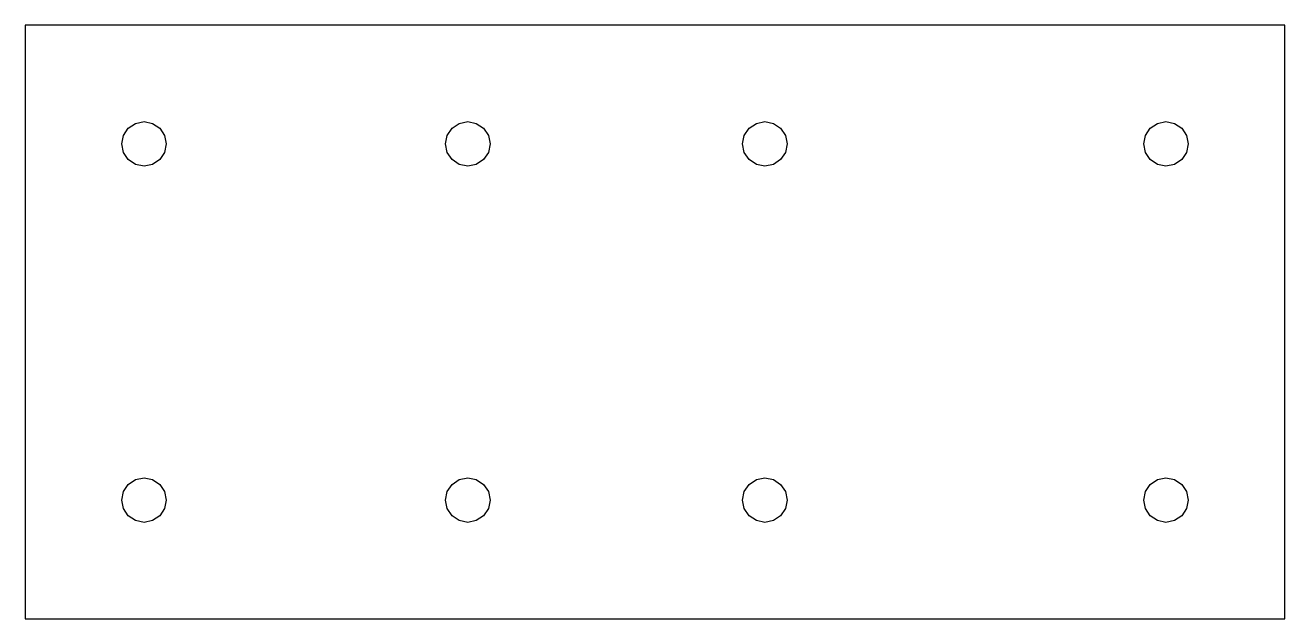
# Model space of a CAD drawing. Header units: millimetres. Extents: x 0 to 269, y 0 to 127.
import ezdxf

# ---------------------------------------------------------------- set-up
doc = ezdxf.new("R2010")
doc.units = ezdxf.units.MM

msp = doc.modelspace()

# ---------------------------------------------------------------- linework, layer by layer
for p, q in [((269.225, 127), (0, 127)), ((0, 127), (0, 0)), ((269.225, 0), (269.225, 127)), ((22.0324, 104.968), (23.5775, 106)), ((23.5775, 106), (25.4, 106.362)), ((25.4, 106.362), (27.2225, 106)), ((27.2225, 106), (28.7676, 104.968)), ((91.2324, 104.968), (92.7775, 106)), ((92.7775, 106), (94.6, 106.362)), ((94.6, 106.362), (96.4225, 106)), ((96.4225, 106), (97.9676, 104.968)), ((154.732, 104.968), (156.277, 106)), ((156.277, 106), (158.1, 106.362)), ((158.1, 106.362), (159.923, 106)), ((159.923, 106), (161.468, 104.968)), ((240.457, 104.968), (242.002, 106)), ((242.002, 106), (243.825, 106.362)), ((243.825, 106.362), (245.648, 106)), ((245.648, 106), (247.193, 104.968)), ((20.6375, 101.6), (21, 103.423)), ((21, 103.423), (22.0324, 104.968)), ((28.7676, 104.968), (29.8, 103.423)), ((29.8, 103.423), (30.1625, 101.6)), ((89.8375, 101.6), (90.2, 103.423)), ((90.2, 103.423), (91.2324, 104.968)), ((97.9676, 104.968), (99, 103.423)), ((99, 103.423), (99.3625, 101.6)), ((153.338, 101.6), (153.7, 103.423)), ((153.7, 103.423), (154.732, 104.968)), ((161.468, 104.968), (162.5, 103.423)), ((162.5, 103.423), (162.863, 101.6)), ((239.062, 101.6), (239.425, 103.423)), ((239.425, 103.423), (240.457, 104.968)), ((247.193, 104.968), (248.225, 103.423)), ((248.225, 103.423), (248.588, 101.6)), ((21, 99.7775), (20.6375, 101.6)), ((22.0324, 98.2324), (21, 99.7775)), ((29.8, 99.7775), (28.7676, 98.2324)), ((30.1625, 101.6), (29.8, 99.7775)), ((90.2, 99.7775), (89.8375, 101.6)), ((91.2324, 98.2324), (90.2, 99.7775)), ((99, 99.7775), (97.9676, 98.2324)), ((99.3625, 101.6), (99, 99.7775)), ((153.7, 99.7775), (153.338, 101.6)), ((154.732, 98.2324), (153.7, 99.7775)), ((162.5, 99.7775), (161.468, 98.2324)), ((162.863, 101.6), (162.5, 99.7775)), ((239.425, 99.7775), (239.062, 101.6)), ((240.457, 98.2324), (239.425, 99.7775)), ((248.225, 99.7775), (247.193, 98.2324)), ((248.588, 101.6), (248.225, 99.7775)), ((23.5775, 97.2), (22.0324, 98.2324)), ((25.4, 96.8375), (23.5775, 97.2)), ((27.2225, 97.2), (25.4, 96.8375)), ((28.7676, 98.2324), (27.2225, 97.2)), ((92.7775, 97.2), (91.2324, 98.2324)), ((94.6, 96.8375), (92.7775, 97.2)), ((96.4225, 97.2), (94.6, 96.8375)), ((97.9676, 98.2324), (96.4225, 97.2)), ((156.277, 97.2), (154.732, 98.2324)), ((158.1, 96.8375), (156.277, 97.2)), ((159.923, 97.2), (158.1, 96.8375)), ((161.468, 98.2324), (159.923, 97.2)), ((242.002, 97.2), (240.457, 98.2324)), ((243.825, 96.8375), (242.002, 97.2)), ((245.648, 97.2), (243.825, 96.8375)), ((247.193, 98.2324), (245.648, 97.2)), ((22.0324, 28.7676), (23.5775, 29.8)), ((23.5775, 29.8), (25.4, 30.1625)), ((25.4, 30.1625), (27.2225, 29.8)), ((27.2225, 29.8), (28.7676, 28.7676)), ((91.2324, 28.7676), (92.7775, 29.8)), ((92.7775, 29.8), (94.6, 30.1625)), ((94.6, 30.1625), (96.4225, 29.8)), ((96.4225, 29.8), (97.9676, 28.7676)), ((154.732, 28.7676), (156.277, 29.8)), ((156.277, 29.8), (158.1, 30.1625)), ((158.1, 30.1625), (159.923, 29.8)), ((159.923, 29.8), (161.468, 28.7676)), ((240.457, 28.7676), (242.002, 29.8)), ((242.002, 29.8), (243.825, 30.1625)), ((243.825, 30.1625), (245.648, 29.8)), ((245.648, 29.8), (247.193, 28.7676)), ((20.6375, 25.4), (21, 27.2225)), ((21, 27.2225), (22.0324, 28.7676)), ((28.7676, 28.7676), (29.8, 27.2225)), ((29.8, 27.2225), (30.1625, 25.4)), ((89.8375, 25.4), (90.2, 27.2225)), ((90.2, 27.2225), (91.2324, 28.7676)), ((97.9676, 28.7676), (99, 27.2225)), ((99, 27.2225), (99.3625, 25.4)), ((153.338, 25.4), (153.7, 27.2225)), ((153.7, 27.2225), (154.732, 28.7676)), ((161.468, 28.7676), (162.5, 27.2225)), ((162.5, 27.2225), (162.863, 25.4)), ((239.062, 25.4), (239.425, 27.2225)), ((239.425, 27.2225), (240.457, 28.7676)), ((247.193, 28.7676), (248.225, 27.2225)), ((248.225, 27.2225), (248.588, 25.4)), ((21, 23.5775), (20.6375, 25.4)), ((30.1625, 25.4), (29.8, 23.5775)), ((90.2, 23.5775), (89.8375, 25.4)), ((99.3625, 25.4), (99, 23.5775)), ((153.7, 23.5775), (153.338, 25.4)), ((162.863, 25.4), (162.5, 23.5775)), ((239.425, 23.5775), (239.062, 25.4)), ((248.588, 25.4), (248.225, 23.5775)), ((22.0324, 22.0324), (21, 23.5775)), ((23.5775, 21), (22.0324, 22.0324)), ((28.7676, 22.0324), (27.2225, 21)), ((29.8, 23.5775), (28.7676, 22.0324)), ((91.2324, 22.0324), (90.2, 23.5775)), ((92.7775, 21), (91.2324, 22.0324)), ((97.9676, 22.0324), (96.4225, 21)), ((99, 23.5775), (97.9676, 22.0324)), ((154.732, 22.0324), (153.7, 23.5775)), ((156.277, 21), (154.732, 22.0324)), ((161.468, 22.0324), (159.923, 21)), ((162.5, 23.5775), (161.468, 22.0324)), ((240.457, 22.0324), (239.425, 23.5775)), ((242.002, 21), (240.457, 22.0324)), ((247.193, 22.0324), (245.648, 21)), ((248.225, 23.5775), (247.193, 22.0324)), ((25.4, 20.6375), (23.5775, 21)), ((27.2225, 21), (25.4, 20.6375)), ((94.6, 20.6375), (92.7775, 21)), ((96.4225, 21), (94.6, 20.6375)), ((158.1, 20.6375), (156.277, 21)), ((159.923, 21), (158.1, 20.6375)), ((243.825, 20.6375), (242.002, 21)), ((245.648, 21), (243.825, 20.6375)), ((0, 0), (269.225, 0))]:
    msp.add_line(p, q)

doc.saveas('drawing.dxf')
